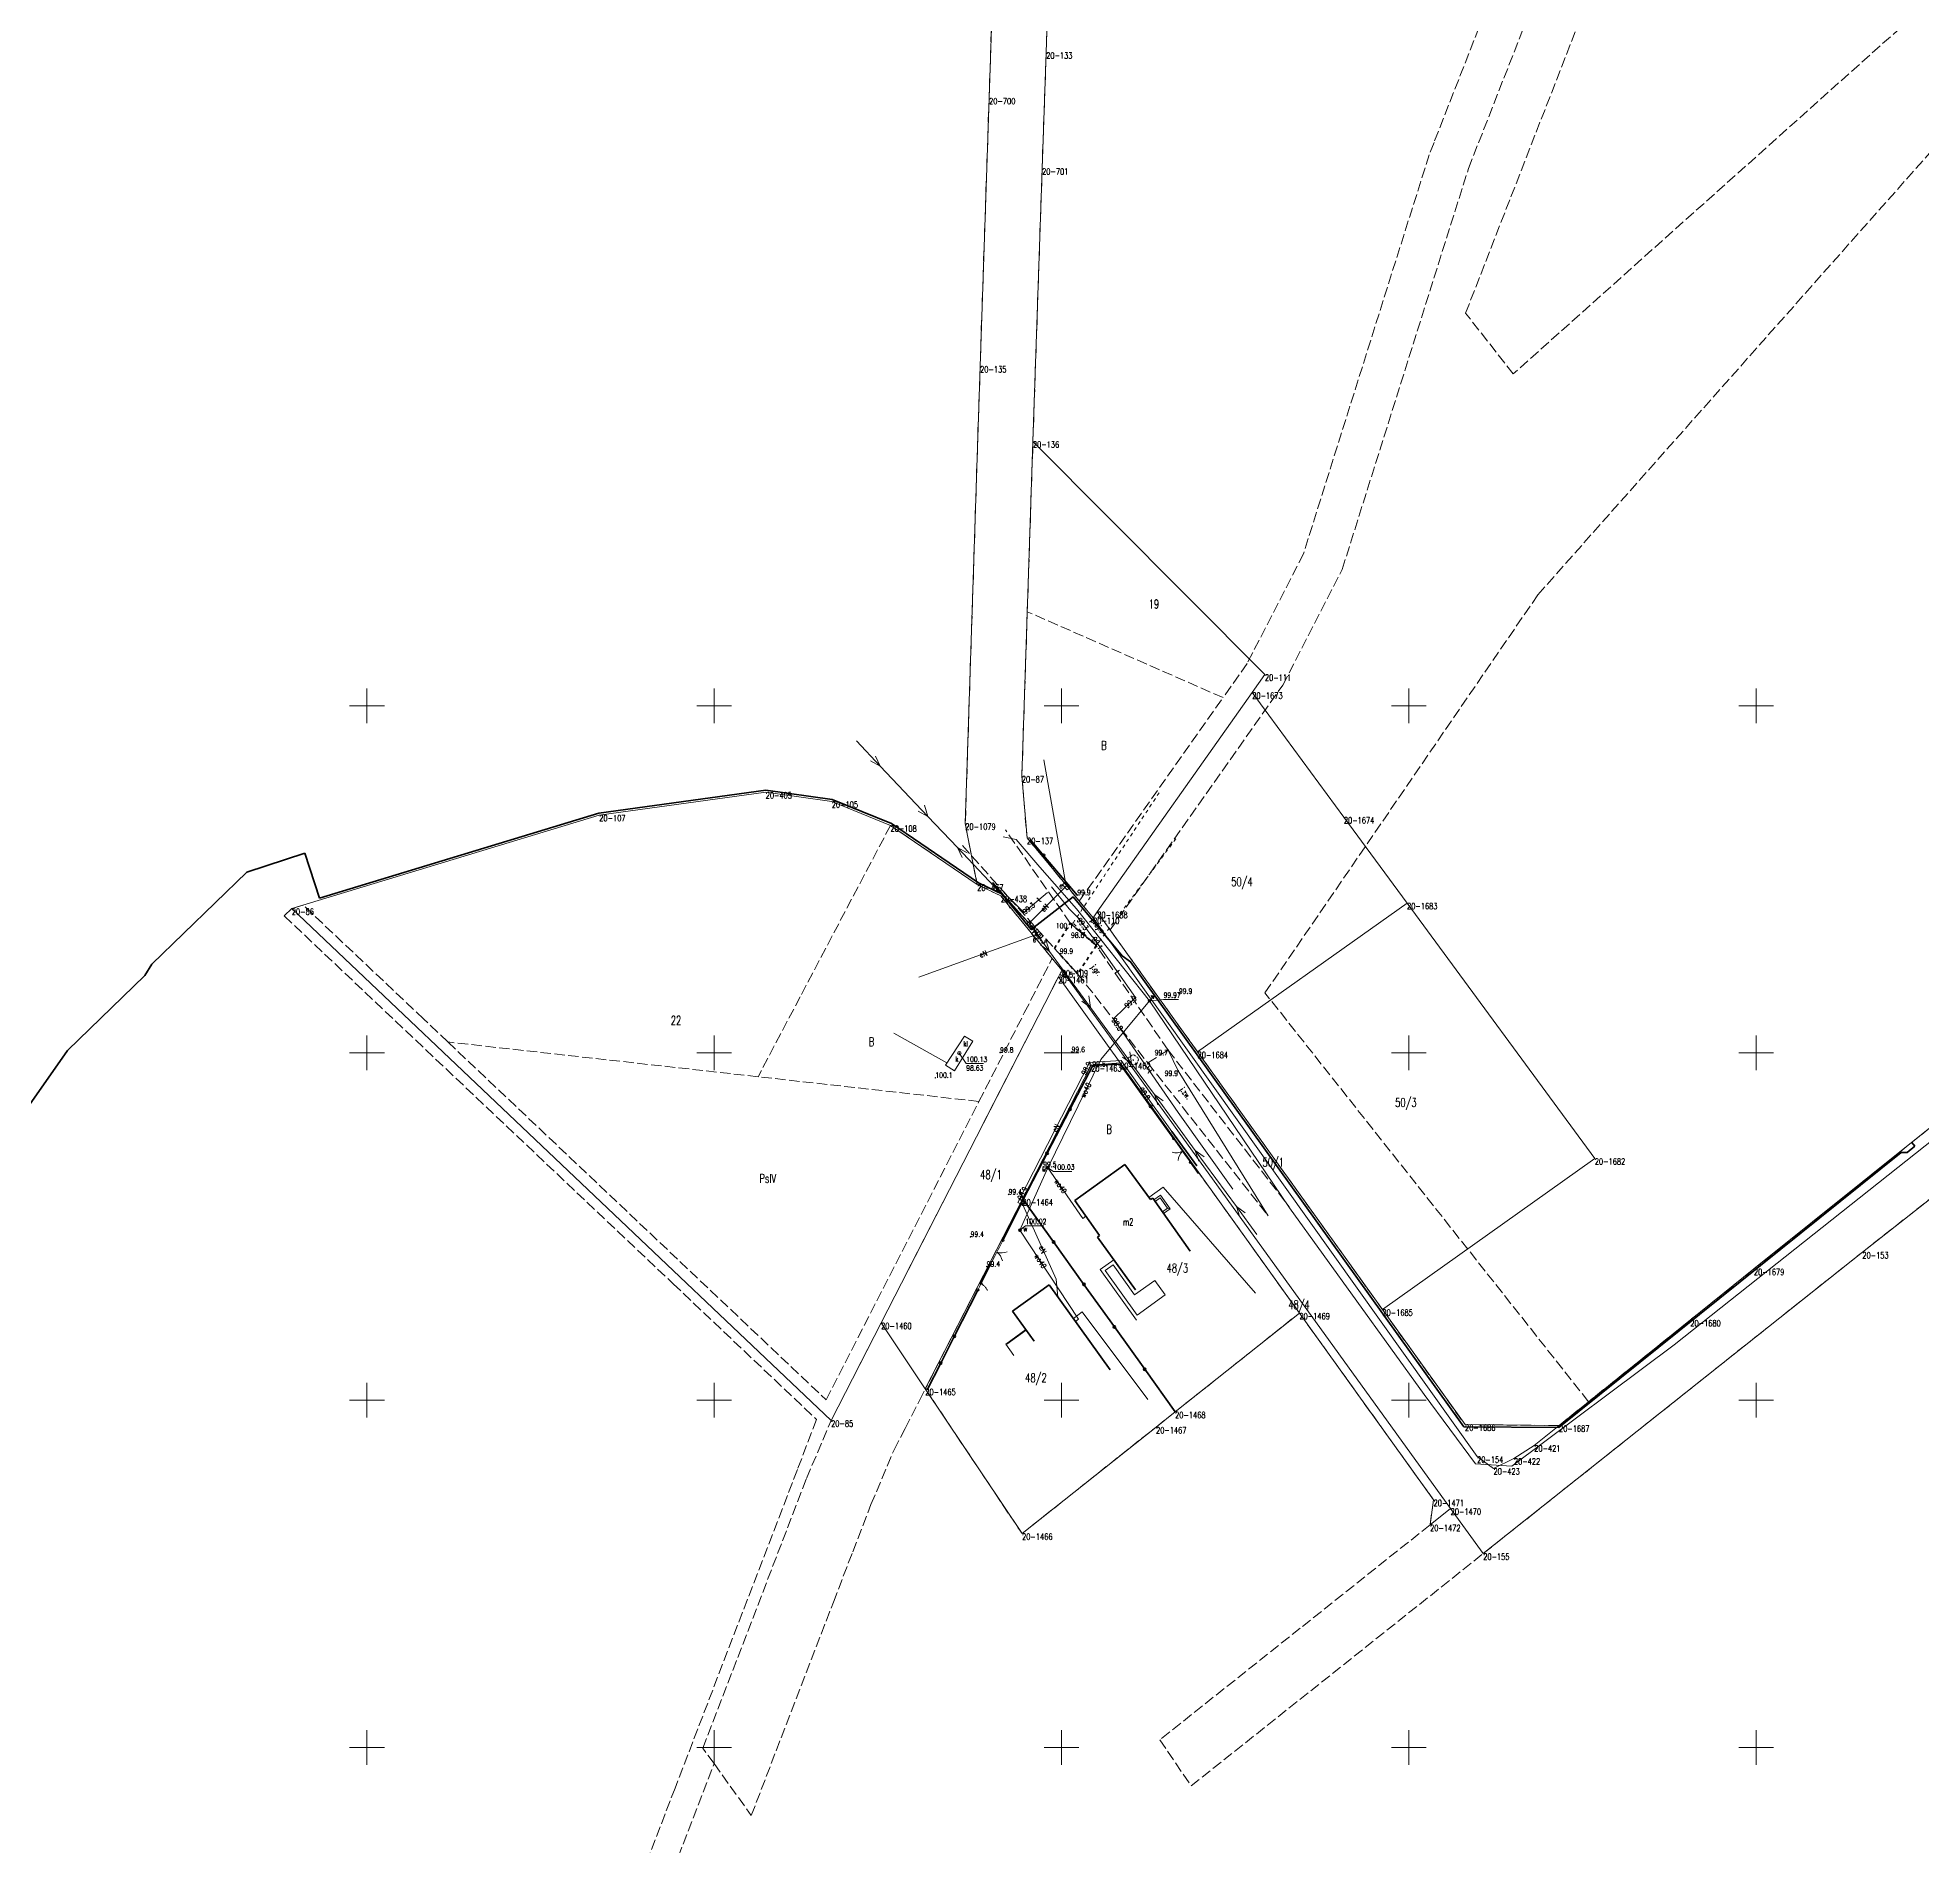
# Model space of a CAD drawing. Header units: metres. Extents: x 7536658 to 7539479, y 5878998 to 5880901.
# Drawn here: x 7538652.6 to 7538923.9, y 5880085.8 to 5880346.2 of the extents above; entities that cross this region are included whole.
import ezdxf
from ezdxf.enums import TextEntityAlignment as Align

# ---------------------------------------------------------------- set-up
doc = ezdxf.new("R2010")
doc.units = ezdxf.units.M
for name, pattern in [('1', [0]), ('1_14', [1, -1]), ('1_OTKJ', [2, 1.5, -0.5]), ('1_OTKZ_B', [1, 0.5, -0.5]), ('1_OTWM', [1, 0.5, -0.5]), ('2_1', [0]), ('2_14', [1, -1]), ('2_EGBS', [0]), ('2_EGBSG', [0]), ('2_EGBT', [0]), ('2_EGBU_A', [0]), ('3_SUEP_A', [0]), ('3_SUGP', [0]), ('3_SUKM', [0]), ('3_SUKP', [0]), ('3_SULO', [0]), ('3_SUPP_P', [2, 1.5, -0.5]), ('3_SUTP_A', [0]), ('3_SUUP_P', [0]), ('3_SUWP', [0]), ('GDE', [0]), ('GUK', [2, 1.5, -0.5])]:
    doc.linetypes.add(name, pattern=pattern)
doc.layers.get('0').update_dxf_attribs({"color": 250, "linetype": 'CONTINUOUS', "lineweight": 100})
for name, color, linetype, lineweight in [('Dzialki', 7, 'GDE', 18), ('EGBB_E_T_0', 7, 'CONTINUOUS', 20), ('EGBB_L_0', 7, '2_EGBU_A', 50), ('EGBE_L_0', 7, '2_EGBT', 18), ('EGBE_L_3', 7, '2_EGBS', 18), ('Numery_dzialek', 7, 'CONTINUOUS', 13), ('Numery_punktow', 7, 'CONTINUOUS', 9), ('OTK_E_T_0', 7, 'CONTINUOUS', 0), ('OTK_L_0', 7, '1_OTKJ', 18), ('OTK_L_8', 7, 'CONTINUOUS', 35), ('OTO_L_0', 7, 'CONTINUOUS', 35), ('OTO_L_1', 7, 'CONTINUOUS', 18), ('OTO_L_2', 7, 'CONTINUOUS', 18), ('OTR_T_1', 7, 'CONTINUOUS', 18), ('OTW_L_3', 7, 'CONTINUOUS', 18), ('P_SUEP_E_T_0', 1, 'CONTINUOUS', 0), ('P_SUEP_L_0', 1, '3_SUPP_P', 18), ('P_SUL_L_1', 7, '3_SUUP_P', 35), ('Podzial_sekcyjny_krzyze', 7, '1', 18), ('SUE_E_T_1', 1, 'CONTINUOUS', 0), ('SUE_T_4', 1, 'CONTINUOUS', 18), ('SUEP_E_T_0', 1, 'CONTINUOUS', 0), ('SUEP_L_0', 1, '3_SUEP_A', 18), ('SUER_T_0', 1, 'CONTINUOUS', 18), ('SUL_L_1', 7, '3_SULO', 35), ('SUP_E_T_1', 7, 'CONTINUOUS', 0), ('SUP_T_2', 7, 'CONTINUOUS', 18), ('SUP_T_4', 7, 'CONTINUOUS', 18), ('SUW_E_T_2', 5, 'CONTINUOUS', 0), ('SUW_T_5', 5, 'CONTINUOUS', 18), ('SUWP_E_T_0', 5, 'CONTINUOUS', 0), ('SUWP_L_0', 5, '3_SUWP', 18), ('SUWR_T_0', 5, 'CONTINUOUS', 18)]:
    doc.layers.add(name, color=color, linetype=linetype, lineweight=lineweight)
for name, color, linetype, lineweight, true_color in [('Kontury', 96, 'GUK', 18, 0x008000), ('Numery_konturow', 96, 'CONTINUOUS', 13, 0x008000), ('OTZ_T_0', 96, 'CONTINUOUS', 18, 0x008000), ('SUGP_L_0', 52, '3_SUGP', 18, 0xbfbf00), ('SUK_E_T_2', 36, 'CONTINUOUS', 0, 0x803300), ('SUK_L_3', 36, '3_SUKM', 18, 0x803300), ('SUKP_L_0', 36, '3_SUKP', 18, 0x803300), ('SUKR_T_0', 36, 'CONTINUOUS', 18, 0x803300), ('SUTP_E_T_0', 30, 'CONTINUOUS', 0, 0xff9100), ('SUTP_L_0', 30, '3_SUTP_A', 18, 0xff9100), ('SUTR_T_0', 30, 'CONTINUOUS', 18, 0xff9100)]:
    doc.layers.add(name, color=color, linetype=linetype, lineweight=lineweight, true_color=true_color)
doc.styles.get("Standard").update_dxf_attribs({"font": 'Simplex.SHX', "width": 0.75})

# ---------------------------------------------------------------- blocks, each defined once
blk = doc.blocks.new('1_OTRN')
at = {"color": 0, "linetype": 'CONTINUOUS'}
blk.add_circle((0, 0), 0.045, dxfattribs=at)
blk = doc.blocks.new('1_OTZL')
at = {"color": 0, "linetype": 'CONTINUOUS'}
blk.add_circle((0, 0), 0.045, dxfattribs=at)
for centre, start, end in [((-0.36, 0.12), 102.1445, 221.86), ((0, 0.38), 30.1401, 149.8599), ((0.36, 0.12), 318.14, 77.8555), ((-0.22, -0.3), 174.1482, 293.8542), ((0.22, -0.3), 246.1458, 5.8518)]:
    blk.add_arc(centre, 0.375, start, end, dxfattribs=at)
blk = doc.blocks.new('3_SUES')
at = {"color": 0, "linetype": 'CONTINUOUS'}
for p, q in [((0.5, 0.25), (-0.5, 0.25)), ((-0.5, 0.25), (-0.5, -0.25)), ((0.5, -0.25), (0.5, 0.25)), ((-0.5, -0.25), (0.5, -0.25))]:
    blk.add_line(p, q, dxfattribs=at)
blk = doc.blocks.new('3_SUPS')
at = {"color": 0, "linetype": 'CONTINUOUS'}
blk.add_circle((0, 0), 0.0625, dxfattribs=at)
blk = doc.blocks.new('3_SUPP')
at = {"color": 0, "linetype": 'CONTINUOUS'}
blk.add_circle((0, 0), 0.25, dxfattribs=at)
blk = doc.blocks.new('3_SUPW')
at = {"color": 0, "linetype": 'CONTINUOUS'}
blk.add_circle((0, 0), 0.25, dxfattribs=at)
blk = doc.blocks.new('3_SUWW')
at = {"color": 0, "linetype": 'CONTINUOUS'}
for radius in [0.2, 0.175, 0.15, 0.125, 0.1, 0.075, 0.05, 0.025, 0.00715]:
    blk.add_circle((0, 0), radius, dxfattribs=at)

msp = doc.modelspace()

# ---------------------------------------------------------------- linework, layer by layer
at = {"layer": 'Dzialki'}
for p, q in [((7538790.08, 5880353.1), (7538789.56, 5880337.5)), ((7538797.78, 5880344.07), (7538797.98, 5880349.98)), ((7538797.2, 5880327.37), (7538797.78, 5880344.07)), ((7538789.56, 5880337.5), (7538788.27, 5880298.87)), ((7538795.87, 5880288.06), (7538797.2, 5880327.37)), ((7538788.27, 5880298.87), (7538786.13, 5880233.02)), ((7538795.87, 5880288.06), (7538794.28, 5880239.86)), ((7538829.27, 5880254.5), (7538795.87, 5880288.06)), ((7538827.44, 5880251.9), (7538829.27, 5880254.5)), ((7538805.13, 5880220.31), (7538827.44, 5880251.9)), ((7538840.64, 5880233.95), (7538827.44, 5880251.9)), ((7538794.28, 5880239.86), (7538795.02, 5880230.97)), ((7538757.4, 5880237.53), (7538733.44, 5880234.26)), ((7538766.91, 5880236.2), (7538757.4, 5880237.53)), ((7538775.37, 5880232.77), (7538766.91, 5880236.2)), ((7538733.44, 5880234.26), (7538689.17, 5880220.79)), ((7538849.73, 5880221.59), (7538840.64, 5880233.95)), ((7538787.86, 5880224.24), (7538775.37, 5880232.77)), ((7538786.13, 5880233.02), (7538787.86, 5880224.24)), ((7538795.02, 5880230.97), (7538804.54, 5880219.47)), ((7538791.25, 5880222.62), (7538787.86, 5880224.24)), ((7538800.03, 5880211.93), (7538791.25, 5880222.62)), ((7538689.17, 5880220.79), (7538766.82, 5880147.09)), ((7538804.54, 5880219.47), (7538805.13, 5880220.31)), ((7538819.58, 5880200.15), (7538805.13, 5880220.31)), ((7538849.73, 5880221.59), (7538819.58, 5880200.15)), ((7538876.76, 5880184.82), (7538849.73, 5880221.59)), ((7538804.54, 5880219.47), (7538859.81, 5880141.89)), ((7538799.53, 5880210.95), (7538800.03, 5880211.93)), ((7538856.01, 5880134.4), (7538800.03, 5880211.93)), ((7538915.28, 5880171.32), (7538969.82, 5880214.19)), ((7538774.02, 5880161.15), (7538799.53, 5880210.95)), ((7538808.42, 5880198.56), (7538799.53, 5880210.95)), ((7538794.37, 5880178.93), (7538804.26, 5880198.25)), ((7538804.26, 5880198.25), (7538808.42, 5880198.56)), ((7538834.24, 5880162.55), (7538808.42, 5880198.56)), ((7538846.18, 5880163.07), (7538819.58, 5880200.15)), ((7538925, 5880189.22), (7538899.67, 5880168.9)), ((7538846.18, 5880163.07), (7538876.76, 5880184.82)), ((7538780.38, 5880151.63), (7538794.37, 5880178.93)), ((7538816.34, 5880148.31), (7538794.37, 5880178.93)), ((7538860.7, 5880127.91), (7538915.28, 5880171.32)), ((7538899.67, 5880168.9), (7538890.51, 5880161.54)), ((7538858.08, 5880146.48), (7538846.18, 5880163.07)), ((7538766.82, 5880147.09), (7538774.02, 5880161.15)), ((7538774.02, 5880161.15), (7538780.38, 5880151.63)), ((7538816.34, 5880148.31), (7538834.24, 5880162.55)), ((7538834.24, 5880162.55), (7538853.55, 5880135.64)), ((7538890.51, 5880161.54), (7538871.61, 5880146.36)), ((7538780.38, 5880151.63), (7538794.31, 5880130.79)), ((7538813.59, 5880146.13), (7538816.34, 5880148.31)), ((7538794.31, 5880130.79), (7538813.59, 5880146.13)), ((7538871.61, 5880146.36), (7538858.08, 5880146.48)), ((7538868.04, 5880143.5), (7538871.61, 5880146.36)), ((7538859.81, 5880141.89), (7538862.18, 5880140.19)), ((7538862.18, 5880140.19), (7538865.12, 5880141.63)), ((7538865.12, 5880141.63), (7538868.04, 5880143.5)), ((7538853.55, 5880135.64), (7538853.05, 5880132.05)), ((7538853.05, 5880132.05), (7538856.01, 5880134.4)), ((7538856.01, 5880134.4), (7538860.7, 5880127.91))]:
    msp.add_line(p, q, dxfattribs=at)
at = {"layer": 'EGBB_L_0', "linetype": '2_1'}
for p, q in [((7538801.9, 5880178.76), (7538809.12, 5880183.96)), ((7538812.79, 5880178.88), (7538809.12, 5880183.96)), ((7538812.79, 5880178.88), (7538813.12, 5880179.11)), ((7538818.49, 5880171.48), (7538813.12, 5880179.11)), ((7538805.47, 5880173.71), (7538801.9, 5880178.76)), ((7538805.16, 5880173.49), (7538805.47, 5880173.71)), ((7538810.62, 5880165.88), (7538805.16, 5880173.49))]:
    msp.add_line(p, q, dxfattribs=at)
at = {"layer": 'EGBB_L_0', "linetype": '2_EGBU_A'}
for p, q in [((7538798.21, 5880166.62), (7538792.93, 5880162.8)), ((7538807.01, 5880154.36), (7538798.21, 5880166.62)), ((7538792.93, 5880162.8), (7538796.06, 5880158.49))]:
    msp.add_line(p, q, dxfattribs=at)
at = {"layer": 'EGBE_L_0', "linetype": '2_EGBT'}
for p, q in [((7538805.57, 5880168.82), (7538807.51, 5880170.21)), ((7538805.57, 5880168.82), (7538810.76, 5880161.54)), ((7538806.27, 5880168.7), (7538807.4, 5880169.51)), ((7538810.88, 5880162.24), (7538806.27, 5880168.7)), ((7538807.4, 5880169.51), (7538810.5, 5880165.18)), ((7538807.51, 5880170.21), (7538810.62, 5880165.88)), ((7538810.5, 5880165.18), (7538813.43, 5880167.26)), ((7538813.43, 5880167.26), (7538814.93, 5880165.15)), ((7538814.93, 5880165.15), (7538810.88, 5880162.24))]:
    msp.add_line(p, q, dxfattribs=at)
at = {"layer": 'EGBE_L_3', "linetype": '2_EGBS'}
for p, q in [((7538814.26, 5880179.54), (7538813.3, 5880178.86)), ((7538814.21, 5880179.14), (7538813.47, 5880178.62)), ((7538814.21, 5880179.14), (7538815.24, 5880177.65)), ((7538815.64, 5880177.57), (7538814.26, 5880179.54)), ((7538813.3, 5880178.86), (7538813.47, 5880178.62)), ((7538813.47, 5880178.62), (7538814.51, 5880177.14)), ((7538815.24, 5880177.65), (7538814.51, 5880177.14)), ((7538814.68, 5880176.89), (7538815.64, 5880177.57)), ((7538815.64, 5880177.57), (7538814.68, 5880176.89)), ((7538794.84, 5880160.17), (7538791.97, 5880158.09)), ((7538794.89, 5880160.1), (7538792.1, 5880158.07)), ((7538795.01, 5880159.93), (7538794.84, 5880160.17)), ((7538793.13, 5880156.43), (7538791.97, 5880158.09))]:
    msp.add_line(p, q, dxfattribs=at)
at = {"layer": 'EGBE_L_3', "linetype": '2_EGBSG'}
msp.add_line((7538814.68, 5880176.89), (7538814.51, 5880177.14), dxfattribs=at)
at = {"layer": 'EGBE_L_3', "linetype": '2_14'}
msp.add_line((7538815.24, 5880177.65), (7538815.64, 5880177.57), dxfattribs=at)
at = {"layer": 'EGBE_L_3', "linetype": '2_EGBS'}
msp.add_point((7538815.24, 5880177.65), dxfattribs=at)
at = {"layer": 'Kontury'}
for p, q in [((7538884.85, 5880410.96), (7538853.62, 5880331.12)), ((7538858.57, 5880327.34), (7538890.47, 5880408.82)), ((7538858.16, 5880306.52), (7538895.95, 5880403.5)), ((7538790.08, 5880353.1), (7538789.56, 5880337.5)), ((7538797.78, 5880344.07), (7538797.98, 5880349.98)), ((7538922.3, 5880349), (7538865.02, 5880297.77)), ((7538797.2, 5880327.37), (7538797.78, 5880344.07)), ((7538868.57, 5880265.98), (7538935.78, 5880341.78)), ((7538789.56, 5880337.5), (7538788.27, 5880298.87)), ((7538853.62, 5880331.12), (7538852.92, 5880329.34)), ((7538852.92, 5880329.34), (7538841.51, 5880293.13)), ((7538795.87, 5880288.06), (7538797.2, 5880327.37)), ((7538840.39, 5880269.61), (7538858.57, 5880327.34)), ((7538865.02, 5880297.77), (7538858.16, 5880306.52)), ((7538788.27, 5880298.87), (7538786.13, 5880233.02)), ((7538841.51, 5880293.13), (7538834.82, 5880271.89)), ((7538795.06, 5880263.54), (7538795.87, 5880288.06)), ((7538834.82, 5880271.89), (7538826.7, 5880256.06)), ((7538831.84, 5880252.94), (7538840.39, 5880269.61)), ((7538829.28, 5880208.65), (7538868.57, 5880265.98)), ((7538795.06, 5880263.54), (7538794.28, 5880239.86)), ((7538823.24, 5880251.16), (7538795.06, 5880263.54)), ((7538826.7, 5880256.06), (7538823.24, 5880251.16)), ((7538806.98, 5880217.72), (7538831.84, 5880252.94)), ((7538802.55, 5880221.87), (7538823.24, 5880251.16)), ((7538794.28, 5880239.86), (7538795.02, 5880230.97)), ((7538775.37, 5880232.77), (7538762.37, 5880208.1)), ((7538787.86, 5880224.24), (7538775.37, 5880232.77)), ((7538786.13, 5880233.02), (7538787.86, 5880224.24)), ((7538795.02, 5880230.97), (7538802.55, 5880221.87)), ((7538791.25, 5880222.62), (7538787.86, 5880224.24)), ((7538798.65, 5880213.61), (7538791.25, 5880222.62)), ((7538689.17, 5880220.79), (7538688.09, 5880219.74)), ((7538690.82, 5880221.29), (7538689.17, 5880220.79)), ((7538708.17, 5880204.88), (7538690.82, 5880221.29)), ((7538802.55, 5880221.87), (7538804.54, 5880219.47)), ((7538804.54, 5880219.47), (7538805.13, 5880220.31)), ((7538805.13, 5880220.31), (7538806.98, 5880217.72)), ((7538688.09, 5880219.74), (7538744.07, 5880166.77)), ((7538806.98, 5880217.72), (7538819.58, 5880200.15)), ((7538794.63, 5880205.76), (7538798.65, 5880213.61)), ((7538800.03, 5880211.93), (7538798.65, 5880213.61)), ((7538799.53, 5880210.95), (7538800.03, 5880211.93)), ((7538915.28, 5880171.32), (7538969.82, 5880214.19)), ((7538774.02, 5880161.15), (7538799.53, 5880210.95)), ((7538762.37, 5880208.1), (7538756.3, 5880196.58)), ((7538875.86, 5880149.78), (7538829.28, 5880208.65)), ((7538711.65, 5880201.58), (7538708.17, 5880204.88)), ((7538788.1, 5880193.02), (7538794.63, 5880205.76)), ((7538756.3, 5880196.58), (7538711.65, 5880201.58)), ((7538711.65, 5880201.58), (7538766.09, 5880150.06)), ((7538804.26, 5880198.25), (7538794.37, 5880178.93)), ((7538808.42, 5880198.56), (7538804.26, 5880198.25)), ((7538834.24, 5880162.55), (7538808.42, 5880198.56)), ((7538819.58, 5880200.15), (7538846.18, 5880163.07)), ((7538788.1, 5880193.02), (7538756.3, 5880196.58)), ((7538766.09, 5880150.06), (7538788.1, 5880193.02)), ((7538925, 5880189.22), (7538903.77, 5880172.18)), ((7538794.37, 5880178.93), (7538780.38, 5880151.63)), ((7538867.58, 5880133.39), (7538915.28, 5880171.32)), ((7538903.77, 5880172.18), (7538899.67, 5880168.9)), ((7538899.67, 5880168.9), (7538890.51, 5880161.54)), ((7538744.07, 5880166.77), (7538764.73, 5880147.22)), ((7538846.18, 5880163.07), (7538858.08, 5880146.48)), ((7538766.82, 5880147.09), (7538774.02, 5880161.15)), ((7538816.34, 5880148.31), (7538834.24, 5880162.55)), ((7538834.24, 5880162.55), (7538853.55, 5880135.64)), ((7538890.51, 5880161.54), (7538875.86, 5880149.78)), ((7538777.46, 5880145.92), (7538779.53, 5880149.97)), ((7538779.53, 5880149.97), (7538780.38, 5880151.63)), ((7538780.38, 5880151.63), (7538794.31, 5880130.79)), ((7538871.61, 5880146.36), (7538875.86, 5880149.78)), ((7538764.73, 5880147.22), (7538761.96, 5880140)), ((7538763.28, 5880138.74), (7538766.82, 5880147.09)), ((7538813.59, 5880146.13), (7538816.34, 5880148.31)), ((7538775.89, 5880142.85), (7538777.46, 5880145.92)), ((7538794.31, 5880130.79), (7538813.59, 5880146.13)), ((7538858.08, 5880146.48), (7538871.61, 5880146.36)), ((7538772.55, 5880134.99), (7538775.89, 5880142.85)), ((7538761.96, 5880140), (7538744.35, 5880094.16)), ((7538748.36, 5880099.9), (7538763.28, 5880138.74)), ((7538769.93, 5880128.17), (7538772.55, 5880134.99)), ((7538853.55, 5880135.64), (7538853.05, 5880132.05)), ((7538860.7, 5880127.91), (7538867.58, 5880133.39)), ((7538853.05, 5880132.05), (7538834.36, 5880117.18)), ((7538767.14, 5880120.92), (7538769.93, 5880128.17)), ((7538818.65, 5880094.46), (7538860.7, 5880127.91)), ((7538755.33, 5880090.2), (7538767.14, 5880120.92)), ((7538834.36, 5880117.18), (7538814.14, 5880101.1)), ((7538814.14, 5880101.1), (7538818.65, 5880094.46)), ((7538740.49, 5880073.02), (7538749.96, 5880097.67)), ((7538749.96, 5880097.67), (7538748.36, 5880099.9)), ((7538749.96, 5880097.67), (7538755.33, 5880090.2)), ((7538744.35, 5880094.16), (7538652.69, 5879855.52))]:
    msp.add_line(p, q, dxfattribs=at)
at = {"layer": 'OTK_L_0', "linetype": '1_OTKJ'}
for p, q in [((7538801.25, 5880218.68), (7538791.9, 5880232.13)), ((7538785.74, 5880229.85), (7538798.97, 5880215.05)), ((7538804.99, 5880215.46), (7538801.25, 5880218.68)), ((7538798.97, 5880215.05), (7538802.31, 5880211.4)), ((7538815.33, 5880200.42), (7538804.99, 5880215.46)), ((7538802.31, 5880211.4), (7538812.41, 5880198.57)), ((7538815.33, 5880200.42), (7538812.41, 5880198.57)), ((7538815.33, 5880200.42), (7538812.41, 5880198.57)), ((7538812.41, 5880198.57), (7538829.75, 5880176.54)), ((7538815.33, 5880200.42), (7538832.75, 5880177.86))]:
    msp.add_line(p, q, dxfattribs=at)
at = {"layer": 'OTK_L_0', "linetype": '1_14'}
for p, q in [((7538815.33, 5880200.42), (7538816.76, 5880197.44)), ((7538815.33, 5880200.42), (7538816.76, 5880197.44)), ((7538816.76, 5880197.44), (7538829.75, 5880176.54)), ((7538816.76, 5880197.44), (7538829.75, 5880176.54))]:
    msp.add_line(p, q, dxfattribs=at)
at = {"layer": 'OTK_L_8', "linetype": '1_OTKZ_B'}
for p, q in [((7538798.97, 5880215.05), (7538801.25, 5880218.68)), ((7538801.25, 5880218.68), (7538804.99, 5880215.46)), ((7538802.31, 5880211.4), (7538798.97, 5880215.05)), ((7538804.99, 5880215.46), (7538802.31, 5880211.4))]:
    msp.add_line(p, q, dxfattribs=at)
at = {"layer": 'OTO_L_0'}
for p, q in [((7538797.41, 5880228.45), (7538795.5, 5880230.7)), ((7538802.26, 5880222.73), (7538797.41, 5880228.45)), ((7538801.2, 5880191.88), (7538804.48, 5880198.2)), ((7538804.48, 5880198.2), (7538808.44, 5880198.4)), ((7538808.44, 5880198.4), (7538812.81, 5880192.31)), ((7538797.92, 5880185.57), (7538801.2, 5880191.88)), ((7538812.81, 5880192.31), (7538816.15, 5880187.65)), ((7538794.46, 5880178.91), (7538797.92, 5880185.57)), ((7538818.54, 5880184.27), (7538819.72, 5880182.66)), ((7538791.56, 5880173.02), (7538794.46, 5880178.91)), ((7538798.84, 5880172.79), (7538794.46, 5880178.91)), ((7538803.22, 5880166.68), (7538798.84, 5880172.79)), ((7538789.66, 5880169.41), (7538788.39, 5880166.81)), ((7538787.94, 5880165.86), (7538784.54, 5880159.18)), ((7538807.6, 5880160.56), (7538803.22, 5880166.68)), ((7538811.97, 5880154.45), (7538807.6, 5880160.56)), ((7538784.54, 5880159.18), (7538782.59, 5880155.34)), ((7538782.59, 5880155.34), (7538780.64, 5880151.51)), ((7538816.34, 5880148.35), (7538811.97, 5880154.45))]:
    msp.add_line(p, q, dxfattribs=at)
for centre in [(7538797.41, 5880228.45), (7538801.2, 5880191.88), (7538812.81, 5880192.31), (7538797.92, 5880185.57), (7538798.84, 5880172.79), (7538803.22, 5880166.68), (7538807.6, 5880160.56), (7538784.54, 5880159.18), (7538782.59, 5880155.34), (7538811.97, 5880154.45)]:
    msp.add_circle(centre, 0.17, dxfattribs=at)
at = {"layer": 'OTO_L_1'}
for p, q in [((7538816.98, 5880186.47), (7538816.15, 5880187.65)), ((7538817.85, 5880185.25), (7538816.98, 5880186.47)), ((7538818.54, 5880184.27), (7538817.71, 5880185.45)), ((7538791.02, 5880171.99), (7538790.32, 5880170.66)), ((7538791.56, 5880173.02), (7538790.9, 5880171.77)), ((7538790.32, 5880170.66), (7538789.66, 5880169.41))]:
    msp.add_line(p, q, dxfattribs=at)
for centre in [(7538816.15, 5880187.65), (7538818.54, 5880184.27), (7538791.56, 5880173.02), (7538789.66, 5880169.41)]:
    msp.add_circle(centre, 0.17, dxfattribs=at)
for centre, start, end in [((7538816.5, 5880187.63), 253.2453, 297.3197), ((7538818.79, 5880184.4), 133.2086, 177.283), ((7538791.35, 5880173.21), 250.1859, 294.2603), ((7538789.5, 5880169.7), 10.2226, 54.297)]:
    msp.add_arc(centre, 2, start, end, dxfattribs=at)
at = {"layer": 'OTO_L_2'}
for p, q in [((7538788.17, 5880166.33), (7538787.94, 5880165.86)), ((7538788.39, 5880166.81), (7538788.17, 5880166.33)), ((7538788.39, 5880166.81), (7538788.47, 5880166.75)), ((7538788.47, 5880166.75), (7538788.56, 5880166.7)), ((7538788.56, 5880166.7), (7538788.63, 5880166.65)), ((7538788.63, 5880166.65), (7538788.71, 5880166.58)), ((7538788.71, 5880166.58), (7538788.78, 5880166.52)), ((7538788.78, 5880166.52), (7538788.85, 5880166.46)), ((7538788.85, 5880166.46), (7538788.92, 5880166.39)), ((7538788.92, 5880166.39), (7538788.99, 5880166.32)), ((7538788.99, 5880166.32), (7538789.04, 5880166.25)), ((7538789.04, 5880166.25), (7538789.11, 5880166.18)), ((7538789.11, 5880166.18), (7538789.15, 5880166.11)), ((7538789.15, 5880166.11), (7538789.21, 5880166.04)), ((7538789.21, 5880166.04), (7538789.25, 5880165.96)), ((7538789.25, 5880165.96), (7538789.29, 5880165.89)), ((7538789.29, 5880165.89), (7538789.33, 5880165.81)), ((7538789.33, 5880165.81), (7538789.34, 5880165.78))]:
    msp.add_line(p, q, dxfattribs=at)
for centre in [(7538787.94, 5880165.86), (7538788.39, 5880166.81)]:
    msp.add_circle(centre, 0.17, dxfattribs=at)
at = {"layer": 'OTW_L_3', "linetype": '1_OTWM'}
for p, q in [((7538801.65, 5880218.7), (7538814.31, 5880237.88)), ((7538816.46, 5880230.85), (7538804.99, 5880215.46)), ((7538804.99, 5880215.46), (7538801.65, 5880218.7))]:
    msp.add_line(p, q, dxfattribs=at)
at = {"layer": 'P_SUEP_L_0', "linetype": '3_SUPP_P'}
for p, q in [((7538791.44, 5880222.86), (7538795.62, 5880217.77)), ((7538795.62, 5880217.77), (7538801.65, 5880222.48)), ((7538801.65, 5880222.48), (7538808.7, 5880213.97)), ((7538808.7, 5880213.97), (7538809.92, 5880213.12)), ((7538809.92, 5880213.12), (7538857.93, 5880146.18))]:
    msp.add_line(p, q, dxfattribs=at)
at = {"layer": 'P_SUL_L_1', "linetype": '3_SUUP_P'}
for p, q in [((7538733.38, 5880234.55), (7538757.4, 5880237.83)), ((7538757.4, 5880237.83), (7538766.99, 5880236.49)), ((7538766.99, 5880236.49), (7538775.51, 5880233.04)), ((7538693.15, 5880222.31), (7538733.38, 5880234.55)), ((7538775.51, 5880233.04), (7538788.03, 5880224.49)), ((7538682.72, 5880226.02), (7538691.04, 5880228.76)), ((7538691.04, 5880228.76), (7538693.15, 5880222.31)), ((7538669.01, 5880212.78), (7538682.72, 5880226.02)), ((7538788.03, 5880224.49), (7538791.44, 5880222.86)), ((7538791.44, 5880222.86), (7538795.62, 5880217.77)), ((7538795.62, 5880217.77), (7538801.65, 5880222.48)), ((7538801.65, 5880222.48), (7538808.7, 5880213.97)), ((7538668, 5880211.14), (7538669.01, 5880212.78)), ((7538808.7, 5880213.97), (7538809.92, 5880213.12)), ((7538809.92, 5880213.12), (7538857.93, 5880146.18)), ((7538656.88, 5880200.36), (7538668, 5880211.14)), ((7538640.15, 5880176.46), (7538656.88, 5880200.36)), ((7538871.57, 5880146.06), (7538920.87, 5880185.65)), ((7538920.87, 5880185.65), (7538921.71, 5880185.68)), ((7538921.71, 5880185.68), (7538922.82, 5880186.56)), ((7538922.82, 5880186.56), (7538922.38, 5880187.11)), ((7538857.93, 5880146.18), (7538871.57, 5880146.06))]:
    msp.add_line(p, q, dxfattribs=at)
at = {"layer": 'Podzial_sekcyjny_krzyze'}
for p, q in [((7538700, 5880247.5), (7538700, 5880252.5)), ((7538750, 5880247.5), (7538750, 5880252.5)), ((7538800, 5880247.5), (7538800, 5880252.5)), ((7538850, 5880247.5), (7538850, 5880252.5)), ((7538900, 5880247.5), (7538900, 5880252.5)), ((7538697.5, 5880250), (7538702.5, 5880250)), ((7538747.5, 5880250), (7538752.5, 5880250)), ((7538797.5, 5880250), (7538802.5, 5880250)), ((7538847.5, 5880250), (7538852.5, 5880250)), ((7538897.5, 5880250), (7538902.5, 5880250)), ((7538700, 5880197.5), (7538700, 5880202.5)), ((7538750, 5880197.5), (7538750, 5880202.5)), ((7538800, 5880197.5), (7538800, 5880202.5)), ((7538850, 5880197.5), (7538850, 5880202.5)), ((7538900, 5880197.5), (7538900, 5880202.5)), ((7538697.5, 5880200), (7538702.5, 5880200)), ((7538747.5, 5880200), (7538752.5, 5880200)), ((7538797.5, 5880200), (7538802.5, 5880200)), ((7538847.5, 5880200), (7538852.5, 5880200)), ((7538897.5, 5880200), (7538902.5, 5880200)), ((7538700, 5880147.5), (7538700, 5880152.5)), ((7538750, 5880147.5), (7538750, 5880152.5)), ((7538800, 5880147.5), (7538800, 5880152.5)), ((7538850, 5880147.5), (7538850, 5880152.5)), ((7538900, 5880147.5), (7538900, 5880152.5)), ((7538697.5, 5880150), (7538702.5, 5880150)), ((7538747.5, 5880150), (7538752.5, 5880150)), ((7538797.5, 5880150), (7538802.5, 5880150)), ((7538847.5, 5880150), (7538852.5, 5880150)), ((7538897.5, 5880150), (7538902.5, 5880150)), ((7538700, 5880097.5), (7538700, 5880102.5)), ((7538750, 5880097.5), (7538750, 5880102.5)), ((7538800, 5880097.5), (7538800, 5880102.5)), ((7538850, 5880097.5), (7538850, 5880102.5)), ((7538900, 5880097.5), (7538900, 5880102.5)), ((7538697.5, 5880100), (7538702.5, 5880100)), ((7538747.5, 5880100), (7538752.5, 5880100)), ((7538797.5, 5880100), (7538802.5, 5880100)), ((7538847.5, 5880100), (7538852.5, 5880100)), ((7538897.5, 5880100), (7538902.5, 5880100))]:
    msp.add_line(p, q, dxfattribs=at)
at = {"layer": 'SUEP_L_0', "linetype": '3_SUEP_A'}
for p, q in [((7538770.45, 5880244.95), (7538773.89, 5880241.32)), ((7538773.89, 5880241.32), (7538772.5, 5880242.06)), ((7538773.22, 5880242.75), (7538773.89, 5880241.32)), ((7538800.66, 5880224.01), (7538797.44, 5880242.21)), ((7538773.89, 5880241.32), (7538780.76, 5880234.05)), ((7538780.76, 5880234.05), (7538779.37, 5880234.8)), ((7538780.28, 5880235.66), (7538780.76, 5880234.05)), ((7538780.76, 5880234.05), (7538785.01, 5880229.57)), ((7538785.01, 5880229.57), (7538791.88, 5880222.3)), ((7538786.4, 5880228.82), (7538785.01, 5880229.57)), ((7538785.01, 5880229.57), (7538785.68, 5880228.13)), ((7538795.12, 5880218.83), (7538791.43, 5880222.95)), ((7538795.32, 5880218.67), (7538800.66, 5880224.01)), ((7538791.88, 5880222.3), (7538795.32, 5880218.67)), ((7538793.28, 5880221.56), (7538791.88, 5880222.3)), ((7538791.88, 5880222.3), (7538792.55, 5880220.87)), ((7538795.32, 5880218.67), (7538795.12, 5880218.83)), ((7538796.43, 5880217.33), (7538795.32, 5880218.67)), ((7538795.32, 5880218.67), (7538798.27, 5880214.63)), ((7538796.16, 5880216.94), (7538796.43, 5880217.33)), ((7538796.16, 5880216.94), (7538779.46, 5880210.9)), ((7538798.27, 5880214.63), (7538796.98, 5880215.55)), ((7538797.79, 5880216.14), (7538798.27, 5880214.63)), ((7538798.27, 5880214.63), (7538804.18, 5880206.56)), ((7538804.18, 5880206.56), (7538802.89, 5880207.48)), ((7538803.9, 5880208.22), (7538804.18, 5880206.56)), ((7538804.18, 5880206.56), (7538810.08, 5880198.49)), ((7538804, 5880198.64), (7538793.94, 5880178.93)), ((7538808.57, 5880198.9), (7538804, 5880198.64)), ((7538811.39, 5880194.91), (7538808.57, 5880198.9)), ((7538810.08, 5880198.49), (7538808.79, 5880199.41)), ((7538809.8, 5880200.15), (7538810.08, 5880198.49)), ((7538810.08, 5880198.49), (7538813.35, 5880194.02)), ((7538815.88, 5880188.7), (7538811.39, 5880194.91)), ((7538813.35, 5880194.02), (7538819.25, 5880185.95)), ((7538814.64, 5880193.1), (7538813.35, 5880194.02)), ((7538813.35, 5880194.02), (7538813.83, 5880192.51)), ((7538819.45, 5880183.77), (7538815.88, 5880188.7)), ((7538819.25, 5880185.95), (7538825.16, 5880177.88)), ((7538820.54, 5880185.03), (7538819.25, 5880185.95)), ((7538819.25, 5880185.95), (7538819.74, 5880184.44)), ((7538814.6, 5880180.68), (7538812.56, 5880179.2)), ((7538827.92, 5880165.4), (7538814.6, 5880180.68)), ((7538793.94, 5880178.93), (7538794.17, 5880178.81)), ((7538794.44, 5880178.12), (7538794.17, 5880178.81)), ((7538799.2, 5880167.41), (7538794.44, 5880178.12)), ((7538825.16, 5880177.88), (7538828.11, 5880173.84)), ((7538826.45, 5880176.96), (7538825.16, 5880177.88)), ((7538825.16, 5880177.88), (7538825.64, 5880176.37)), ((7538799.47, 5880164.86), (7538799.2, 5880167.41))]:
    msp.add_line(p, q, dxfattribs=at)
at = {"layer": 'SUGP_L_0', "linetype": '3_SUGP'}
for p, q in [((7538801.71, 5880161.75), (7538802.95, 5880162.73)), ((7538802.95, 5880162.73), (7538812.41, 5880150.11))]:
    msp.add_line(p, q, dxfattribs=at)
at = {"layer": 'SUK_L_3', "linetype": '3_SUKM'}
for p, q in [((7538783.27, 5880198.23), (7538786.01, 5880202.41)), ((7538787.23, 5880201.69), (7538784.6, 5880197.44)), ((7538786.01, 5880202.41), (7538787.23, 5880201.69)), ((7538784.6, 5880197.44), (7538783.27, 5880198.23))]:
    msp.add_line(p, q, dxfattribs=at)
at = {"layer": 'SUKP_L_0', "linetype": '3_SUKP'}
msp.add_line((7538775.85, 5880202.84), (7538783.49, 5880198.56), dxfattribs=at)
at = {"layer": 'SUKR_T_0', "linetype": 'CONTINUOUS', "lineweight": 0}
for p, q in [((7538785.27, 5880199.97), (7538786.27, 5880198.46)), ((7538786.27, 5880198.46), (7538788.77, 5880198.46))]:
    msp.add_line(p, q, dxfattribs=at)
at = {"layer": 'SUL_L_1', "linetype": '3_SULO'}
for p, q in [((7538790.06, 5880224.53), (7538791.43, 5880222.95)), ((7538791.43, 5880222.95), (7538795.12, 5880218.83)), ((7538819.45, 5880183.77), (7538815.88, 5880188.7))]:
    msp.add_line(p, q, dxfattribs=at)
at = {"layer": 'SUTP_L_0', "linetype": '3_SUTP_A'}
for p, q in [((7538794.54, 5880220.21), (7538791.66, 5880223.1)), ((7538797.97, 5880223.12), (7538794.54, 5880220.21)), ((7538801.09, 5880220.75), (7538798.56, 5880223.9)), ((7538802.46, 5880219.34), (7538801.09, 5880220.75)), ((7538804.35, 5880216.83), (7538802.46, 5880219.34)), ((7538804.59, 5880216.59), (7538804.35, 5880216.83)), ((7538810.62, 5880207.99), (7538804.59, 5880216.59)), ((7538807.47, 5880204.91), (7538810.62, 5880207.99)), ((7538816.79, 5880191.45), (7538807.47, 5880204.91)), ((7538824.64, 5880180.4), (7538816.79, 5880191.45))]:
    msp.add_line(p, q, dxfattribs=at)
at = {"layer": 'SUWP_L_0', "linetype": '3_SUWP'}
for p, q in [((7538793.47, 5880230.72), (7538791.58, 5880231.11)), ((7538796.85, 5880226.75), (7538793.47, 5880230.72)), ((7538802.15, 5880220.76), (7538796.85, 5880226.75)), ((7538812.64, 5880207.52), (7538802.15, 5880220.76)), ((7538962.49, 5880216.94), (7538888.2, 5880157.99)), ((7538805.65, 5880199.05), (7538812.64, 5880207.52)), ((7538832.82, 5880177.69), (7538812.64, 5880207.52)), ((7538798, 5880183.48), (7538805.65, 5880199.05)), ((7538794.01, 5880174.49), (7538798, 5880183.48)), ((7538803.08, 5880176.18), (7538798, 5880183.48)), ((7538803.51, 5880176.48), (7538803.08, 5880176.18)), ((7538852.2, 5880150.81), (7538832.82, 5880177.69)), ((7538802.44, 5880161.66), (7538794.01, 5880174.49)), ((7538802, 5880161.34), (7538802.44, 5880161.66)), ((7538888.2, 5880157.99), (7538864.82, 5880140.5)), ((7538859.58, 5880140.82), (7538852.2, 5880150.81)), ((7538864.82, 5880140.5), (7538859.58, 5880140.82))]:
    msp.add_line(p, q, dxfattribs=at)
at = {"layer": 'SUWR_T_0', "linetype": 'CONTINUOUS', "lineweight": 0}
for p, q in [((7538812.64, 5880207.52), (7538814.68, 5880207.7)), ((7538814.68, 5880207.7), (7538816.85, 5880207.7)), ((7538798, 5880183.48), (7538798.84, 5880182.95)), ((7538798.84, 5880182.95), (7538801.47, 5880182.95)), ((7538794.01, 5880174.49), (7538794.79, 5880175.1)), ((7538794.79, 5880175.1), (7538797.42, 5880175.1))]:
    msp.add_line(p, q, dxfattribs=at)

# ---------------------------------------------------------------- block references
at = {"layer": 'OTR_T_1'}
for p in [(7538802.26, 5880222.73), (7538801.65, 5880218.7), (7538803.28, 5880217.33), (7538799.73, 5880214.27), (7538800.68, 5880211.62), (7538816.89, 5880208.53), (7538791.15, 5880200.06), (7538801.44, 5880200.11), (7538804.43, 5880198.03), (7538815.33, 5880200.42), (7538781.82, 5880196.43), (7538816.76, 5880197.44), (7538797.35, 5880183.57), (7538792.37, 5880179.63), (7538786.9, 5880173.52), (7538789.22, 5880169.24)]:
    msp.add_blockref('1_OTRN', p, dxfattribs=at)
at = {"layer": 'OTZ_T_0'}
msp.add_blockref('1_OTZL', (7538810.32, 5880198.98), dxfattribs=at)
at = {"layer": 'SUE_T_4'}
for p, rotation in [((7538800.66, 5880224.01), 310.5705049577918), ((7538796.16, 5880216.94), 307.4111907119186), ((7538794.17, 5880178.81), 62.89745352030723)]:
    msp.add_blockref('3_SUES', p, dxfattribs=dict(at, rotation=rotation))
at = {"layer": 'SUER_T_0'}
for p in [(7538796.43, 5880217.33), (7538804, 5880198.64), (7538811.39, 5880194.91), (7538793.94, 5880178.93)]:
    msp.add_blockref('3_SUPS', p, dxfattribs=at)
at = {"layer": 'SUKR_T_0'}
msp.add_blockref('3_SUPS', (7538785.27, 5880199.97), dxfattribs=at)
at = {"layer": 'SUP_T_2'}
msp.add_blockref('3_SUPP', (7538795.32, 5880218.67), dxfattribs=at)
at = {"layer": 'SUP_T_4'}
msp.add_blockref('3_SUPW', (7538785.27, 5880199.97), dxfattribs=at)
at = {"layer": 'SUTR_T_0'}
for p in [(7538794.54, 5880220.21), (7538802.46, 5880219.34), (7538804.59, 5880216.59), (7538810.62, 5880207.99), (7538807.47, 5880204.91)]:
    msp.add_blockref('3_SUPS', p, dxfattribs=at)
at = {"layer": 'SUW_T_5'}
for p in [(7538812.64, 5880207.52), (7538798, 5880183.48), (7538794.01, 5880174.49)]:
    msp.add_blockref('3_SUWW', p, dxfattribs=at)
at = {"layer": 'SUWR_T_0'}
for p in [(7538812.64, 5880207.52), (7538798, 5880183.48), (7538794.01, 5880174.49)]:
    msp.add_blockref('3_SUPS', p, dxfattribs=at)

# ---------------------------------------------------------------- texts
at = {"layer": 'EGBB_E_T_0', "width": 0.7}
msp.add_text('m2', height=1, dxfattribs=at).set_placement((7538809.58, 5880175.66), align=Align.MIDDLE)
at = {"layer": 'Numery_dzialek', "width": 0.7}
for s, p in [('19', (7538813.29, 5880264.65)), ('50/4', (7538825.97, 5880224.56)), ('22', (7538744.49, 5880204.7)), ('50/3', (7538849.57, 5880192.78)), ('50/1', (7538830.47, 5880184.18)), ('48/1', (7538789.83, 5880182.39)), ('48/3', (7538816.66, 5880168.93)), ('48/4', (7538834.18, 5880163.66)), ('48/2', (7538796.31, 5880153.13))]:
    msp.add_text(s, height=1.26, dxfattribs=at).set_placement(p, align=Align.MIDDLE)
at = {"layer": 'Numery_konturow', "width": 0.7}
for s, p in [('B', (7538806.1, 5880244.28)), ('B', (7538772.64, 5880201.62)), ('B', (7538806.83, 5880189.01)), ('PsIV', (7538757.7, 5880181.94))]:
    msp.add_text(s, height=1.26, dxfattribs=at).set_placement(p, align=Align.MIDDLE)
at = {"layer": 'Numery_punktow', "width": 0.7}
for s, p in [('20-133', (7538797.78, 5880344.07)), ('20-700', (7538789.56, 5880337.5)), ('20-701', (7538797.2, 5880327.37)), ('20-135', (7538788.27, 5880298.87)), ('20-136', (7538795.87, 5880288.06)), ('20-111', (7538829.27, 5880254.5)), ('20-1673', (7538827.44, 5880251.9)), ('20-87', (7538794.28, 5880239.86)), ('20-405', (7538757.4, 5880237.53)), ('20-105', (7538766.91, 5880236.2)), ('20-107', (7538733.44, 5880234.26)), ('20-1674', (7538840.64, 5880233.95)), ('20-108', (7538775.37, 5880232.77)), ('20-1079', (7538786.13, 5880233.02)), ('20-137', (7538795.02, 5880230.97)), ('20-437', (7538787.86, 5880224.24)), ('20-438', (7538791.25, 5880222.62)), ('20-86', (7538689.17, 5880220.79)), ('20-1688', (7538805.13, 5880220.31)), ('20-1683', (7538849.73, 5880221.59)), ('20-110', (7538804.54, 5880219.47)), ('20-109', (7538800.03, 5880211.93)), ('20-1461', (7538799.53, 5880210.95)), ('20-1463', (7538804.26, 5880198.25)), ('20-1462', (7538808.42, 5880198.56)), ('20-1684', (7538819.58, 5880200.15)), ('20-1682', (7538876.76, 5880184.82)), ('20-1464', (7538794.37, 5880178.93)), ('20-153', (7538915.28, 5880171.32)), ('20-1679', (7538899.67, 5880168.9)), ('20-1685', (7538846.18, 5880163.07)), ('20-1460', (7538774.02, 5880161.15)), ('20-1469', (7538834.24, 5880162.55)), ('20-1680', (7538890.51, 5880161.54)), ('20-1465', (7538780.38, 5880151.63)), ('20-85', (7538766.82, 5880147.09)), ('20-1468', (7538816.34, 5880148.31)), ('20-1467', (7538813.59, 5880146.13)), ('20-1686', (7538858.08, 5880146.48)), ('20-1687', (7538871.61, 5880146.36)), ('20-154', (7538859.81, 5880141.89)), ('20-422', (7538865.12, 5880141.63)), ('20-421', (7538868.04, 5880143.5)), ('20-423', (7538862.18, 5880140.19)), ('20-1471', (7538853.55, 5880135.64)), ('20-1470', (7538856.01, 5880134.4)), ('20-1466', (7538794.31, 5880130.79)), ('20-1472', (7538853.05, 5880132.05)), ('20-155', (7538860.7, 5880127.91))]:
    msp.add_text(s, height=0.9, dxfattribs=at).set_placement(p, align=Align.TOP_LEFT)
at = {"layer": 'OTK_E_T_0', "lineweight": 9, "width": 0.7}
for s, rotation, p in [('j.gr.', 308.3333, (7538804.93, 5880211.86)), ('j.zw.', 306.6213, (7538817.75, 5880194.14))]:
    msp.add_text(s, height=0.75, rotation=rotation, dxfattribs=at).set_placement(p, align=Align.MIDDLE)
at = {"layer": 'OTR_T_1', "lineweight": 9, "width": 0.7}
for s, p in [('99.9', (7538802.26, 5880222.73)), ('99.9', (7538799.73, 5880214.27)), ('99.9', (7538816.89, 5880208.53)), ('99.8', (7538791.15, 5880200.06)), ('99.6', (7538801.44, 5880200.11)), ('99.6', (7538804.43, 5880198.03)), ('100.1', (7538781.82, 5880196.43)), ('99.5', (7538797.35, 5880183.57)), ('99.4', (7538792.37, 5880179.63)), ('99.4', (7538786.9, 5880173.52)), ('99.4', (7538789.22, 5880169.24))]:
    msp.add_text(s, height=0.75, dxfattribs=at).set_placement(p)
for s, p in [('100.1', (7538801.65, 5880218.7)), ('98.6', (7538803.28, 5880217.33)), ('99.7', (7538815.33, 5880200.42))]:
    msp.add_text(s, height=0.75, dxfattribs=at).set_placement(p, align=Align.TOP_RIGHT)
msp.add_text('98.5', height=0.75, dxfattribs=at).set_placement((7538800.68, 5880211.62), align=Align.TOP_CENTER)
msp.add_text('99.9', height=0.75, rotation=0.0121, dxfattribs=at).set_placement((7538816.76, 5880197.44), align=Align.TOP_RIGHT)
at = {"layer": 'P_SUEP_E_T_0', "lineweight": 9, "width": 0.7}
msp.add_text('proj.e', height=0.75, rotation=309.6068, dxfattribs=at).set_placement((7538805.12, 5880218.29), align=Align.MIDDLE)
at = {"layer": 'SUE_E_T_1', "lineweight": 9, "width": 0.7}
for p in [(7538799.67, 5880223.71), (7538795.85, 5880215.97)]:
    msp.add_text('e', height=0.75, dxfattribs=at).set_placement(p)
msp.add_text('e', height=0.75, dxfattribs=at).set_placement((7538794.17, 5880178.81), align=Align.TOP_LEFT)
at = {"layer": 'SUEP_E_T_0', "lineweight": 9, "width": 0.7}
for rotation, p in [(45, (7538797.55, 5880220.9)), (309.6369, (7538795.93, 5880217.94)), (19.8988, (7538788.72, 5880214.25)), (62.9602, (7538799.17, 5880189.19)), (293.9625, (7538797.29, 5880171.7))]:
    msp.add_text('eN', height=0.75, rotation=rotation, dxfattribs=at).set_placement(p, align=Align.MIDDLE)
at = {"layer": 'SUER_T_0', "lineweight": 9, "width": 0.7}
for s, rotation, p in [('99.3', 310.055, (7538796.43, 5880217.33)), ('98.8', 305.868, (7538811.39, 5880194.91)), ('98.9', 62.9602, (7538793.94, 5880178.93))]:
    msp.add_text(s, height=0.75, rotation=rotation, dxfattribs=at).set_placement(p, align=Align.MIDDLE_LEFT)
msp.add_text('98.9', height=0.75, rotation=62.9602, dxfattribs=at).set_placement((7538804, 5880198.64), align=Align.MIDDLE_RIGHT)
at = {"layer": 'SUK_E_T_2', "lineweight": 9, "width": 0.7}
msp.add_text('kl', height=0.75, dxfattribs=at).set_placement((7538785.85, 5880200.94))
at = {"layer": 'SUKR_T_0', "lineweight": 9, "width": 0.7}
for s, p in [('98.63', (7538786.27, 5880198.21)), ('100.13', (7538786.27, 5880199.46))]:
    msp.add_text(s, height=0.75, dxfattribs=at).set_placement(p, align=Align.TOP_LEFT)
at = {"layer": 'SUP_E_T_1', "lineweight": 9, "width": 0.7}
msp.add_text('k', height=0.75, dxfattribs=at).set_placement((7538784.69, 5880198.73))
at = {"layer": 'SUTP_E_T_0', "lineweight": 9, "width": 0.7}
for rotation, p in [(40.3112, (7538796.72, 5880222.06)), (305.0367, (7538808.03, 5880211.68)), (304.6996, (7538812.72, 5880197.33))]:
    msp.add_text('t', height=0.75, rotation=rotation, dxfattribs=at).set_placement(p, align=Align.MIDDLE)
at = {"layer": 'SUTR_T_0', "lineweight": 9, "width": 0.7}
for s, rotation, p in [('99.3', 40.3112, (7538794.54, 5880220.21)), ('99.3', 306.9793, (7538802.46, 5880219.34)), ('99.1', 305.0367, (7538804.59, 5880216.59)), ('98.8', 304.6996, (7538807.47, 5880204.91))]:
    msp.add_text(s, height=0.75, rotation=rotation, dxfattribs=at).set_placement(p, align=Align.MIDDLE_LEFT)
msp.add_text('99.0', height=0.75, rotation=43.6561, dxfattribs=at).set_placement((7538810.62, 5880207.99), align=Align.MIDDLE_RIGHT)
at = {"layer": 'SUW_E_T_2', "lineweight": 9, "width": 0.7}
for p in [(7538812.83, 5880207.81), (7538797.15, 5880182.88), (7538794.49, 5880174.3)]:
    msp.add_text('w', height=0.75, dxfattribs=at).set_placement(p)
at = {"layer": 'SUWP_E_T_0', "lineweight": 9, "width": 0.7}
for rotation, p in [(63.8338, (7538803.48, 5880194.64)), (304.8337, (7538799.86, 5880180.81)), (303.3071, (7538796.95, 5880170.02))]:
    msp.add_text('wo40', height=0.75, rotation=rotation, dxfattribs=at).set_placement(p, align=Align.MIDDLE)
at = {"layer": 'SUWR_T_0', "lineweight": 9, "width": 0.7}
for s, p in [('99.97', (7538814.68, 5880207.95)), ('100.03', (7538798.84, 5880183.2)), ('100.02', (7538794.79, 5880175.35))]:
    msp.add_text(s, height=0.75, dxfattribs=at).set_placement(p)

doc.saveas('drawing.dxf')
